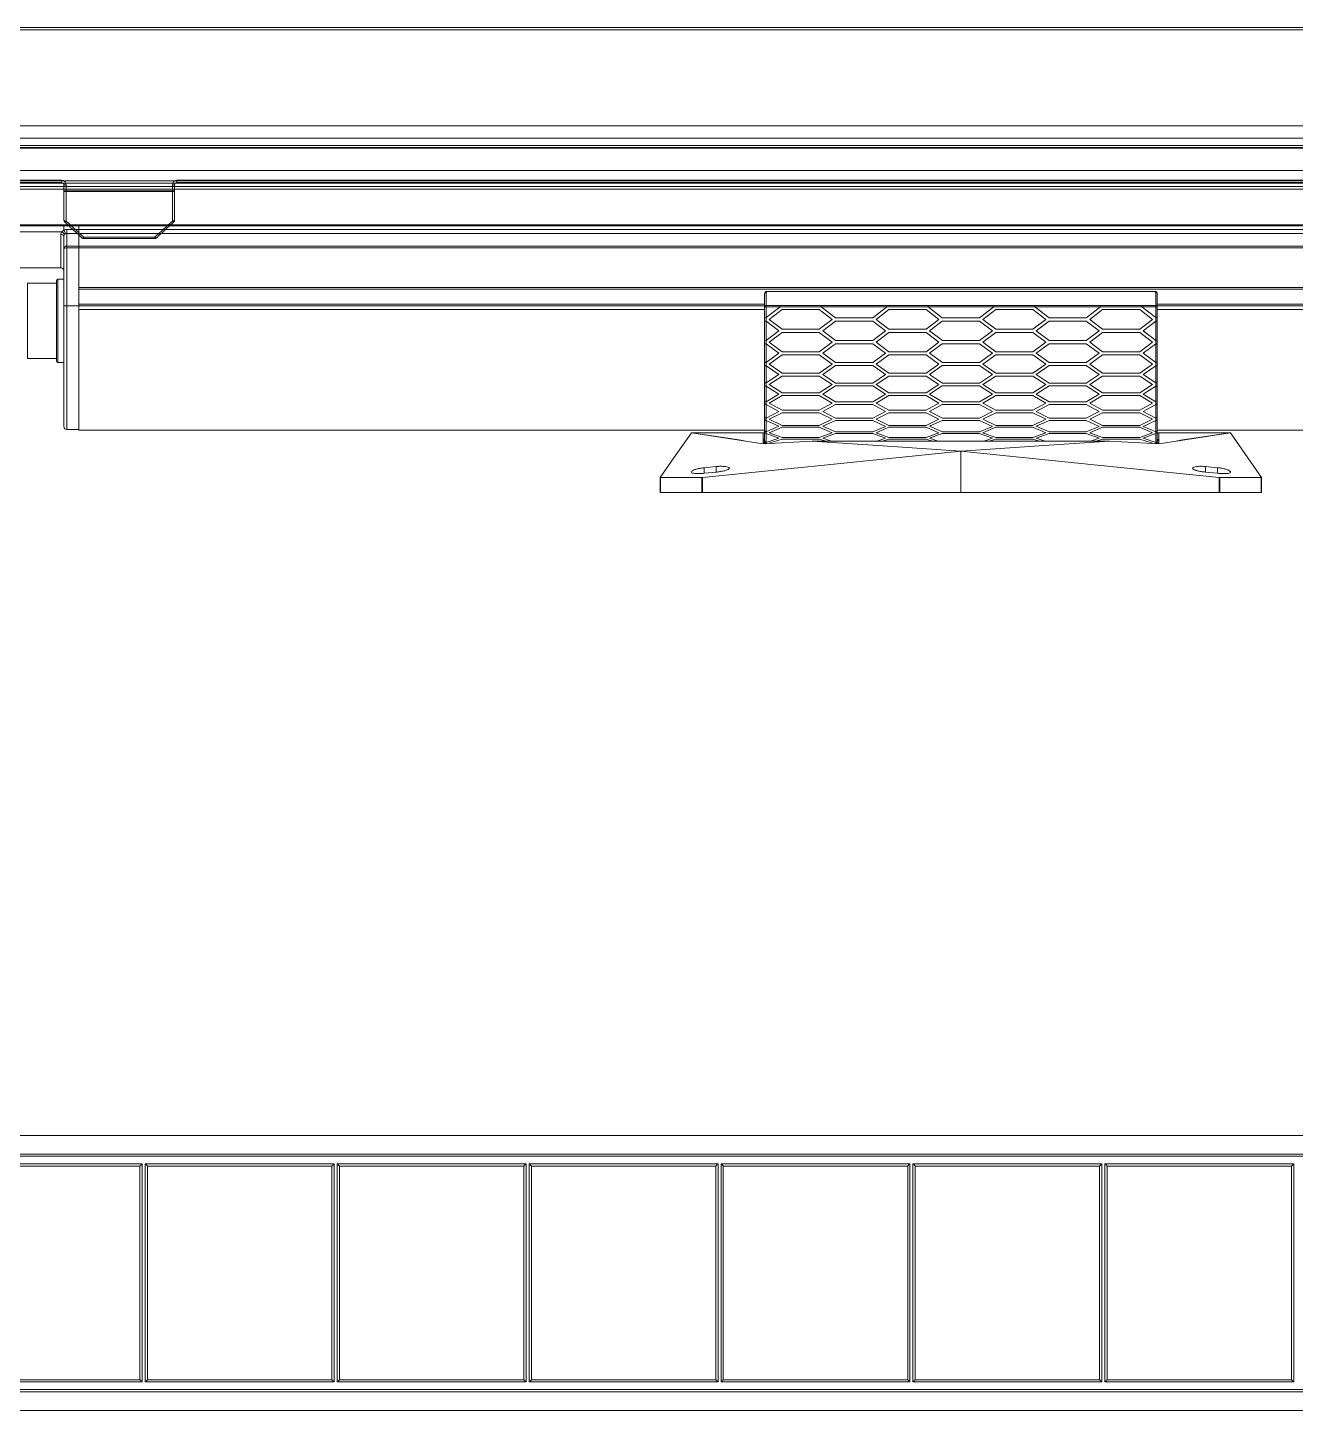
# Model space of a CAD drawing. Header units: inches. Extents: x -1.1 to 19.9, y -1 to 14.3.
# Drawn here: x 6.27 to 12.88, y 7.13 to 14.34 of the extents above; entities that cross this region are included whole.
import ezdxf

# ---------------------------------------------------------------- set-up
doc = ezdxf.new("R2010")
doc.units = ezdxf.units.IN
doc.header["$MEASUREMENT"] = 0
doc.layers.add('Graze 2.0 Int', color=7, linetype='Continuous')
doc.layers.add('Symmetric', color=7, linetype='Continuous')

msp = doc.modelspace()

# ---------------------------------------------------------------- linework, layer by layer
at = {"layer": 'Graze 2.0 Int', "color": 253, "linetype": 'Continuous', "lineweight": 15}
for p, q in [((17.05227, 13.826895), (5.22156, 13.826895)), ((17.056207, 13.715125), (5.217623, 13.715125)), ((17.056207, 13.712092), (5.217623, 13.712092)), ((5.22156, 13.725071), (17.05227, 13.725071)), ((5.217623, 13.541738), (17.056207, 13.541738)), ((17.056207, 13.529281), (5.217623, 13.529281)), ((5.217623, 13.511983), (17.056207, 13.511983)), ((17.056207, 13.49672), (5.217623, 13.49672)), ((6.459749, 13.3056), (5.215655, 13.3056)), ((6.449413, 13.275424), (5.215655, 13.275424)), ((17.056207, 13.311028), (5.217623, 13.311028)), ((6.449495, 13.275405), (6.449511, 13.275424)), ((6.459749, 13.3056), (6.538489, 13.3056)), ((6.475497, 13.28715), (6.538489, 13.28715)), ((6.475497, 13.267238), (6.475497, 13.28715)), ((6.475497, 13.267238), (6.475497, 13.200518)), ((6.538489, 13.267238), (6.475497, 13.267238)), ((6.538489, 13.3056), (6.538489, 13.311028)), ((6.538489, 13.3056), (15.73534, 13.3056)), ((6.538489, 13.3056), (6.538489, 13.28715)), ((6.538489, 13.28715), (6.538489, 13.267238)), ((6.538489, 13.28715), (15.73534, 13.28715)), ((6.538489, 13.267238), (6.538489, 13.200518)), ((15.73534, 13.267238), (6.538489, 13.267238)), ((6.538489, 13.200518), (6.538489, 13.267238)), ((6.459749, 13.189122), (6.459749, 13.252401)), ((6.475497, 13.191085), (6.475497, 13.200518)), ((6.475497, 13.200518), (6.538489, 13.200518)), ((6.538489, 13.200518), (6.538489, 13.191085)), ((6.538489, 13.200518), (15.73534, 13.200518)), ((6.459749, 12.889887), (6.459749, 13.189122)), ((6.475497, 13.191085), (6.475497, 12.889887)), ((6.538489, 13.191085), (6.475497, 13.191085)), ((6.538489, 13.191085), (6.538489, 12.889887)), ((15.73534, 13.191085), (6.538489, 13.191085)), ((6.538489, 12.984376), (6.538489, 13.191085)), ((6.444001, 13.086738), (5.152663, 13.086738)), ((6.420379, 13.007998), (6.270773, 13.007998)), ((6.270773, 13.007998), (6.270773, 12.614323)), ((6.459749, 13.027683), (6.428253, 13.027683)), ((6.428253, 13.027634), (6.428253, 13.027683)), ((6.428253, 12.594612), (6.428253, 13.027634)), ((15.73534, 12.984376), (6.538489, 12.984376)), ((15.73534, 12.976502), (6.538489, 12.976502)), ((10.113293, 12.884702), (10.113293, 12.952879)), ((10.125104, 12.96342), (10.121167, 12.959483)), ((10.121167, 12.959483), (10.121167, 12.891306)), ((10.125104, 12.964691), (10.125104, 12.96342)), ((10.125104, 12.964691), (12.148726, 12.964691)), ((12.148726, 12.96342), (10.125104, 12.96342)), ((12.148726, 12.964691), (12.148726, 12.96342)), ((12.152663, 12.959483), (12.148726, 12.96342)), ((12.152663, 12.891306), (12.152663, 12.959483)), ((12.160537, 12.952879), (12.160537, 12.884702)), ((6.459749, 12.889887), (6.475497, 12.889887)), ((6.459749, 12.259966), (6.459749, 12.889887)), ((6.475497, 12.889887), (6.538489, 12.889887)), ((6.475497, 12.889887), (6.475497, 12.244218)), ((10.113293, 12.897761), (6.538489, 12.897761)), ((6.538489, 12.878055), (6.538489, 12.889887)), ((6.538489, 12.889887), (10.113293, 12.889887)), ((6.538489, 12.869587), (6.538489, 12.875082)), ((6.538489, 12.869587), (6.538489, 12.240281)), ((10.113293, 12.869587), (6.538489, 12.869587)), ((10.113293, 12.828887), (10.113293, 12.884702)), ((10.121167, 12.88455), (10.121167, 12.891306)), ((10.121167, 12.891306), (10.194277, 12.891306)), ((10.194277, 12.88455), (10.121167, 12.88455)), ((10.121167, 12.88455), (10.121167, 12.828168)), ((10.121167, 12.828168), (10.194277, 12.88455)), ((10.137837, 12.818752), (10.204503, 12.870117)), ((10.194277, 12.88455), (10.194277, 12.891306)), ((10.194277, 12.891306), (10.408781, 12.891306)), ((10.408781, 12.88455), (10.194277, 12.88455)), ((10.204503, 12.870117), (10.398553, 12.870117)), ((10.398553, 12.870117), (10.465423, 12.818598)), ((10.408781, 12.88455), (10.408781, 12.891306)), ((10.408781, 12.891306), (10.7512, 12.891306)), ((10.7512, 12.88455), (10.408781, 12.88455)), ((10.408781, 12.88455), (10.4829, 12.827392)), ((10.677082, 12.827392), (10.7512, 12.88455)), ((10.694761, 12.818752), (10.761427, 12.870117)), ((10.7512, 12.891306), (10.965705, 12.891306)), ((10.7512, 12.891306), (10.7512, 12.88455)), ((10.965705, 12.88455), (10.7512, 12.88455)), ((10.761427, 12.870117), (10.955478, 12.870117)), ((10.955478, 12.870117), (11.022347, 12.818598)), ((10.965705, 12.891306), (11.308118, 12.891306)), ((10.965705, 12.891306), (10.965705, 12.88455)), ((11.308118, 12.88455), (10.965705, 12.88455)), ((10.965705, 12.88455), (11.039824, 12.827392)), ((11.234006, 12.827392), (11.308118, 12.88455)), ((11.251685, 12.818752), (11.318345, 12.870117)), ((11.308118, 12.891306), (11.308118, 12.88455)), ((11.308118, 12.891306), (11.522629, 12.891306)), ((11.522629, 12.88455), (11.308118, 12.88455)), ((11.318345, 12.870117), (11.512402, 12.870117)), ((11.512402, 12.870117), (11.579265, 12.818598)), ((11.522629, 12.891306), (11.522629, 12.88455)), ((11.522629, 12.891306), (11.865043, 12.891306)), ((11.865043, 12.88455), (11.522629, 12.88455)), ((11.522629, 12.88455), (11.596742, 12.827392)), ((11.790923, 12.827392), (11.865043, 12.88455)), ((11.808603, 12.818752), (11.875269, 12.870117)), ((11.865043, 12.891306), (11.865043, 12.88455)), ((11.865043, 12.891306), (12.079553, 12.891306)), ((12.079553, 12.88455), (11.865043, 12.88455)), ((11.875269, 12.870117), (12.069326, 12.870117)), ((12.069326, 12.870117), (12.136189, 12.818598)), ((12.079553, 12.891306), (12.152663, 12.891306)), ((12.079553, 12.891306), (12.079553, 12.88455)), ((12.152663, 12.88455), (12.079553, 12.88455)), ((12.079553, 12.88455), (12.152663, 12.828164)), ((12.152663, 12.891306), (12.152663, 12.88455)), ((12.152663, 12.828164), (12.152663, 12.88455)), ((15.73534, 12.897761), (12.160537, 12.897761)), ((12.160537, 12.889887), (15.73534, 12.889887)), ((12.160537, 12.884702), (12.160537, 12.828884)), ((15.73534, 12.869587), (12.160537, 12.869587)), ((10.113293, 12.810256), (10.113293, 12.828887)), ((10.113293, 12.710936), (10.113293, 12.810256)), ((10.121167, 12.828168), (10.121167, 12.809348)), ((10.187224, 12.758881), (10.121167, 12.809348)), ((10.121167, 12.809348), (10.121167, 12.709019)), ((10.204902, 12.76743), (10.137837, 12.818752)), ((10.398553, 12.76743), (10.204902, 12.76743)), ((10.465423, 12.818598), (10.398553, 12.76743)), ((10.416397, 12.758882), (10.483063, 12.809813)), ((10.4829, 12.827392), (10.677082, 12.827392)), ((10.483063, 12.809813), (10.677115, 12.809813)), ((10.677115, 12.809813), (10.743965, 12.758742)), ((10.761826, 12.76743), (10.694761, 12.818752)), ((10.955478, 12.76743), (10.761826, 12.76743)), ((11.022347, 12.818598), (10.955478, 12.76743)), ((10.973322, 12.758882), (11.039987, 12.809813)), ((11.039824, 12.827392), (11.234006, 12.827392)), ((11.039987, 12.809813), (11.234039, 12.809813)), ((11.234039, 12.809813), (11.300888, 12.758745)), ((11.31875, 12.76743), (11.251685, 12.818752)), ((11.512402, 12.76743), (11.31875, 12.76743)), ((11.579265, 12.818598), (11.512402, 12.76743)), ((11.530246, 12.758882), (11.596911, 12.809813)), ((11.596742, 12.827392), (11.790923, 12.827392)), ((11.596911, 12.809813), (11.790962, 12.809813)), ((11.790962, 12.809813), (11.85781, 12.758745)), ((11.875675, 12.76743), (11.808603, 12.818752)), ((12.069326, 12.76743), (11.875675, 12.76743)), ((12.136189, 12.818598), (12.069326, 12.76743)), ((12.152663, 12.809043), (12.086804, 12.758729)), ((12.152663, 12.809043), (12.152663, 12.828164)), ((12.152663, 12.709016), (12.152663, 12.809043)), ((12.160537, 12.828884), (12.160537, 12.809954)), ((12.160537, 12.809954), (12.160537, 12.710932)), ((10.113293, 12.692825), (10.113293, 12.710936)), ((10.113293, 12.597472), (10.113293, 12.692825)), ((10.121167, 12.709019), (10.187224, 12.758881)), ((10.121167, 12.709019), (10.121167, 12.690724)), ((10.187225, 12.642016), (10.121167, 12.690724)), ((10.121167, 12.690724), (10.121167, 12.594404)), ((10.137837, 12.699857), (10.204503, 12.750045)), ((10.204902, 12.650231), (10.137837, 12.699857)), ((10.204503, 12.750045), (10.398553, 12.750045)), ((10.398553, 12.750045), (10.465423, 12.699707)), ((10.465423, 12.699707), (10.398553, 12.650231)), ((10.483462, 12.708264), (10.416397, 12.758882)), ((10.416397, 12.642018), (10.483063, 12.691175)), ((10.483063, 12.691175), (10.677115, 12.691175)), ((10.677082, 12.708264), (10.483462, 12.708264)), ((10.743965, 12.758742), (10.677082, 12.708264)), ((10.677115, 12.691175), (10.743966, 12.641883)), ((10.694778, 12.699844), (10.76146, 12.750045)), ((10.761826, 12.650231), (10.694778, 12.699844)), ((10.76146, 12.750045), (10.955479, 12.750045)), ((11.022347, 12.699707), (10.955478, 12.650231)), ((10.955479, 12.750045), (11.022347, 12.699707)), ((11.040387, 12.708264), (10.973322, 12.758882)), ((10.973322, 12.642018), (11.039987, 12.691175)), ((11.039987, 12.691175), (11.234039, 12.691175)), ((11.234006, 12.708264), (11.040387, 12.708264)), ((11.300888, 12.758745), (11.234006, 12.708264)), ((11.234039, 12.691175), (11.300888, 12.641886)), ((11.251702, 12.699844), (11.318384, 12.750045)), ((11.31875, 12.650231), (11.251702, 12.699844)), ((11.318384, 12.750045), (11.512403, 12.750045)), ((11.579265, 12.699707), (11.512402, 12.650231)), ((11.512403, 12.750045), (11.579265, 12.699707)), ((11.597311, 12.708264), (11.530246, 12.758882)), ((11.530246, 12.642018), (11.596911, 12.691175)), ((11.596911, 12.691175), (11.790963, 12.691175)), ((11.790924, 12.708264), (11.597311, 12.708264)), ((11.85781, 12.758745), (11.790924, 12.708264)), ((11.790963, 12.691175), (11.857812, 12.641886)), ((11.808623, 12.699842), (11.875309, 12.750045)), ((11.875675, 12.650231), (11.808623, 12.699842)), ((11.875309, 12.750045), (12.069327, 12.750045)), ((12.136189, 12.699707), (12.069326, 12.650231)), ((12.069327, 12.750045), (12.136189, 12.699707)), ((12.086804, 12.758729), (12.152663, 12.709016)), ((12.152663, 12.690428), (12.086804, 12.641871)), ((12.152663, 12.690428), (12.152663, 12.709016)), ((12.152663, 12.5944), (12.152663, 12.690428)), ((12.160537, 12.710932), (12.160537, 12.692532)), ((12.160537, 12.692532), (12.160537, 12.597469)), ((10.121167, 12.594404), (10.187225, 12.642016)), ((10.137837, 12.585713), (10.204503, 12.633542)), ((10.204503, 12.633542), (10.398553, 12.633542)), ((10.398553, 12.650231), (10.204902, 12.650231)), ((10.398553, 12.633542), (10.465423, 12.585571)), ((10.483462, 12.593686), (10.416397, 12.642018)), ((10.743966, 12.641883), (10.677082, 12.593686)), ((10.694777, 12.585702), (10.76146, 12.633542)), ((10.76146, 12.633542), (10.955478, 12.633542)), ((10.955478, 12.650231), (10.761826, 12.650231)), ((10.955478, 12.633542), (11.022347, 12.585571)), ((11.040387, 12.593686), (10.973322, 12.642018)), ((11.300888, 12.641886), (11.234006, 12.593686)), ((11.251701, 12.585702), (11.318384, 12.633542)), ((11.318384, 12.633542), (11.512402, 12.633542)), ((11.512402, 12.650231), (11.31875, 12.650231)), ((11.512402, 12.633542), (11.579265, 12.585571)), ((11.597311, 12.593686), (11.530246, 12.642018)), ((11.857812, 12.641886), (11.790923, 12.593686)), ((11.808622, 12.585699), (11.875309, 12.633542)), ((11.875309, 12.633542), (12.069326, 12.633542)), ((12.069326, 12.650231), (11.875675, 12.650231)), ((12.069326, 12.633542), (12.136189, 12.585571)), ((12.086804, 12.641871), (12.152663, 12.5944)), ((6.270773, 12.614297), (6.420379, 12.614297)), ((6.428253, 12.594612), (6.459749, 12.594612)), ((10.113293, 12.580311), (10.113293, 12.597472)), ((10.113293, 12.491202), (10.113293, 12.580311)), ((10.121167, 12.594404), (10.121167, 12.577068)), ((10.187225, 12.531279), (10.121167, 12.577068)), ((10.121167, 12.577068), (10.121167, 12.487054)), ((10.204902, 12.538964), (10.137837, 12.585713)), ((10.465423, 12.585571), (10.398553, 12.538964)), ((10.416397, 12.53128), (10.483063, 12.577495)), ((10.483063, 12.577495), (10.677115, 12.577495)), ((10.677082, 12.593686), (10.483462, 12.593686)), ((10.677115, 12.577495), (10.743966, 12.531155)), ((10.761826, 12.538964), (10.694777, 12.585702)), ((11.022347, 12.585571), (10.955478, 12.538964)), ((10.973322, 12.53128), (11.039987, 12.577495)), ((11.039987, 12.577495), (11.234039, 12.577495)), ((11.234006, 12.593686), (11.040387, 12.593686)), ((11.234039, 12.577495), (11.300888, 12.531156)), ((11.31875, 12.538964), (11.251701, 12.585702)), ((11.579265, 12.585571), (11.512402, 12.538964)), ((11.530246, 12.53128), (11.596911, 12.577495)), ((11.596911, 12.577495), (11.790963, 12.577495)), ((11.790923, 12.593686), (11.597311, 12.593686)), ((11.790963, 12.577495), (11.857812, 12.531157)), ((11.875675, 12.538964), (11.808622, 12.585699)), ((12.136189, 12.585571), (12.069326, 12.538964)), ((12.152663, 12.576788), (12.086804, 12.531143)), ((12.152663, 12.576788), (12.152663, 12.5944)), ((12.152663, 12.487051), (12.152663, 12.576788)), ((12.160537, 12.597469), (12.160537, 12.580034)), ((12.160537, 12.580034), (12.160537, 12.491199)), ((10.113293, 12.475401), (10.113293, 12.491202)), ((10.113293, 12.39466), (10.113293, 12.475401)), ((10.121167, 12.487054), (10.187225, 12.531279)), ((10.121167, 12.487054), (10.121167, 12.471093)), ((10.187224, 12.429317), (10.121167, 12.471093)), ((10.121167, 12.471093), (10.121167, 12.389533)), ((10.137837, 12.479043), (10.204503, 12.523368)), ((10.204902, 12.436289), (10.137837, 12.479043)), ((10.204503, 12.523368), (10.398553, 12.523368)), ((10.398553, 12.538964), (10.204902, 12.538964)), ((10.398553, 12.523368), (10.465423, 12.478912)), ((10.465423, 12.478912), (10.398553, 12.436289)), ((10.483462, 12.486392), (10.416397, 12.53128)), ((10.416397, 12.429317), (10.483063, 12.471484)), ((10.483063, 12.471484), (10.677115, 12.471484)), ((10.677082, 12.486392), (10.483462, 12.486392)), ((10.743966, 12.531155), (10.677082, 12.486392)), ((10.677115, 12.471484), (10.743966, 12.429204)), ((10.694777, 12.479032), (10.76146, 12.523368)), ((10.761826, 12.436289), (10.694777, 12.479032)), ((10.76146, 12.523368), (10.955478, 12.523368)), ((10.955478, 12.538964), (10.761826, 12.538964)), ((10.955478, 12.523368), (11.022347, 12.478912)), ((11.022347, 12.478912), (10.955479, 12.436289)), ((11.040387, 12.486392), (10.973322, 12.53128)), ((10.973322, 12.429317), (11.039987, 12.471484)), ((11.039987, 12.471484), (11.234038, 12.471484)), ((11.234006, 12.486392), (11.040387, 12.486392)), ((11.300888, 12.531156), (11.234006, 12.486392)), ((11.234038, 12.471484), (11.300888, 12.429206)), ((11.251701, 12.479032), (11.318384, 12.523368)), ((11.31875, 12.436289), (11.251701, 12.479032)), ((11.318384, 12.523368), (11.512402, 12.523368)), ((11.512402, 12.538964), (11.31875, 12.538964)), ((11.512402, 12.523368), (11.579265, 12.478912)), ((11.579265, 12.478912), (11.512403, 12.436289)), ((11.597311, 12.486392), (11.530246, 12.53128)), ((11.530246, 12.429317), (11.596911, 12.471484)), ((11.596911, 12.471484), (11.790963, 12.471484)), ((11.790923, 12.486392), (11.597311, 12.486392)), ((11.857812, 12.531157), (11.790923, 12.486392)), ((11.790963, 12.471484), (11.857811, 12.429206)), ((11.808622, 12.47903), (11.875309, 12.523368)), ((11.875675, 12.436289), (11.808622, 12.47903)), ((11.875309, 12.523368), (12.069326, 12.523368)), ((12.069326, 12.538964), (11.875675, 12.538964)), ((12.069326, 12.523368), (12.136189, 12.478912)), ((12.136189, 12.478912), (12.069327, 12.436289)), ((12.086804, 12.531143), (12.152663, 12.487051)), ((12.152663, 12.470836), (12.152663, 12.487051)), ((12.160537, 12.491199), (12.160537, 12.475146)), ((12.160537, 12.475146), (12.160537, 12.394658)), ((10.121167, 12.389533), (10.187224, 12.429317)), ((10.137837, 12.382391), (10.204503, 12.422158)), ((10.204503, 12.422158), (10.398553, 12.422158)), ((10.398553, 12.436289), (10.204902, 12.436289)), ((10.398553, 12.422158), (10.465423, 12.382274)), ((10.483462, 12.388942), (10.416397, 12.429317)), ((10.743966, 12.429204), (10.677082, 12.388942)), ((10.694777, 12.382381), (10.76146, 12.422158)), ((10.76146, 12.422158), (10.955478, 12.422158)), ((10.955479, 12.436289), (10.761826, 12.436289)), ((10.955478, 12.422158), (11.022347, 12.382274)), ((11.040387, 12.388942), (10.973322, 12.429317)), ((11.300888, 12.429206), (11.234006, 12.388942)), ((11.251701, 12.382381), (11.318384, 12.422158)), ((11.318384, 12.422158), (11.512402, 12.422158)), ((11.512403, 12.436289), (11.31875, 12.436289)), ((11.512402, 12.422158), (11.579265, 12.382274)), ((11.597311, 12.388942), (11.530246, 12.429317)), ((11.857811, 12.429206), (11.790923, 12.388942)), ((11.808622, 12.382379), (11.875309, 12.422158)), ((11.875309, 12.422158), (12.069326, 12.422158)), ((12.069327, 12.436289), (11.875675, 12.436289)), ((12.069326, 12.422158), (12.136189, 12.382274)), ((12.152663, 12.470836), (12.086804, 12.429194)), ((12.086804, 12.429194), (12.152663, 12.389531)), ((12.152663, 12.389531), (12.152663, 12.470836)), ((10.113293, 12.380594), (10.113293, 12.39466)), ((10.113293, 12.310135), (10.113293, 12.380594)), ((10.121167, 12.389533), (10.121167, 12.375324)), ((10.187225, 12.338545), (10.121167, 12.375324)), ((10.121167, 12.375324), (10.121167, 12.30415)), ((10.121167, 12.30415), (10.187225, 12.338545)), ((10.204902, 12.344639), (10.137837, 12.382391)), ((10.137837, 12.298046), (10.204503, 12.332308)), ((10.204503, 12.332308), (10.398553, 12.332308)), ((10.398553, 12.344639), (10.204902, 12.344639)), ((10.465423, 12.382274), (10.398553, 12.344639)), ((10.398553, 12.332308), (10.465423, 12.297947)), ((10.416397, 12.338546), (10.483063, 12.375671)), ((10.483462, 12.303643), (10.416397, 12.338546)), ((10.483063, 12.375671), (10.677115, 12.375671)), ((10.677082, 12.388942), (10.483462, 12.388942)), ((10.743966, 12.338447), (10.677082, 12.303643)), ((10.677115, 12.375671), (10.743966, 12.338447)), ((10.761826, 12.344639), (10.694777, 12.382381)), ((10.694777, 12.298038), (10.76146, 12.332308)), ((10.76146, 12.332308), (10.955478, 12.332308)), ((10.955478, 12.344639), (10.761826, 12.344639)), ((11.022347, 12.382274), (10.955478, 12.344639)), ((10.955478, 12.332308), (11.022347, 12.297947)), ((10.973322, 12.338546), (11.039987, 12.375671)), ((11.040387, 12.303643), (10.973322, 12.338546)), ((11.039987, 12.375671), (11.234039, 12.375671)), ((11.234006, 12.388942), (11.040387, 12.388942)), ((11.300888, 12.338449), (11.234006, 12.303643)), ((11.234039, 12.375671), (11.300888, 12.338449)), ((11.31875, 12.344639), (11.251701, 12.382381)), ((11.251701, 12.298038), (11.318384, 12.332308)), ((11.318384, 12.332308), (11.512402, 12.332308)), ((11.512402, 12.344639), (11.31875, 12.344639)), ((11.579265, 12.382274), (11.512402, 12.344639)), ((11.512402, 12.332308), (11.579265, 12.297947)), ((11.530246, 12.338546), (11.596911, 12.375671)), ((11.597311, 12.303643), (11.530246, 12.338546)), ((11.596911, 12.375671), (11.790963, 12.375671)), ((11.790923, 12.388942), (11.597311, 12.388942)), ((11.857812, 12.338449), (11.790923, 12.303643)), ((11.790963, 12.375671), (11.857812, 12.338449)), ((11.875675, 12.344639), (11.808622, 12.382379)), ((11.808622, 12.298037), (11.875309, 12.332308)), ((11.875309, 12.332308), (12.069326, 12.332308)), ((12.069326, 12.344639), (11.875675, 12.344639)), ((12.136189, 12.382274), (12.069326, 12.344639)), ((12.069326, 12.332308), (12.136189, 12.297947)), ((12.152663, 12.375095), (12.086804, 12.338438)), ((12.086804, 12.338438), (12.152663, 12.304147)), ((12.152663, 12.375095), (12.152663, 12.389531)), ((12.152663, 12.304147), (12.152663, 12.375095)), ((12.160537, 12.394658), (12.160537, 12.380368)), ((12.160537, 12.380368), (12.160537, 12.310132)), ((10.113293, 12.298138), (10.113293, 12.310135)), ((10.113293, 12.239646), (10.113293, 12.298138)), ((10.121167, 12.30415), (10.121167, 12.292031)), ((10.187224, 12.261131), (10.121167, 12.292031)), ((10.121167, 12.292031), (10.121167, 12.232945)), ((10.121167, 12.232945), (10.187224, 12.261131)), ((10.204902, 12.2662), (10.137837, 12.298046)), ((10.137837, 12.228026), (10.204503, 12.255964)), ((10.204503, 12.255964), (10.398553, 12.255964)), ((10.398553, 12.2662), (10.204902, 12.2662)), ((10.465423, 12.297947), (10.398553, 12.2662)), ((10.398553, 12.255964), (10.465423, 12.227946)), ((10.416397, 12.261132), (10.483063, 12.292326)), ((10.483462, 12.232536), (10.416397, 12.261132)), ((10.483063, 12.292326), (10.677115, 12.292326)), ((10.677082, 12.303643), (10.483462, 12.303643)), ((10.743965, 12.261049), (10.677082, 12.232536)), ((10.677115, 12.292326), (10.743965, 12.261049)), ((10.761826, 12.2662), (10.694777, 12.298038)), ((10.694778, 12.228019), (10.76146, 12.255964)), ((10.76146, 12.255964), (10.955479, 12.255964)), ((10.955478, 12.2662), (10.761826, 12.2662)), ((11.022347, 12.297947), (10.955478, 12.2662)), ((10.955479, 12.255964), (11.022347, 12.227946)), ((10.973322, 12.261132), (11.039987, 12.292326)), ((11.040387, 12.232536), (10.973322, 12.261132)), ((11.039987, 12.292326), (11.234039, 12.292326)), ((11.234006, 12.303643), (11.040387, 12.303643)), ((11.300888, 12.261051), (11.234006, 12.232536)), ((11.234039, 12.292326), (11.300888, 12.261051)), ((11.31875, 12.2662), (11.251701, 12.298038)), ((11.251702, 12.228019), (11.318384, 12.255964)), ((11.318384, 12.255964), (11.512403, 12.255964)), ((11.512402, 12.2662), (11.31875, 12.2662)), ((11.579265, 12.297947), (11.512402, 12.2662)), ((11.512403, 12.255964), (11.579265, 12.227946)), ((11.530246, 12.261132), (11.596911, 12.292326)), ((11.597311, 12.232536), (11.530246, 12.261132)), ((11.596911, 12.292326), (11.790962, 12.292326)), ((11.790923, 12.303643), (11.597311, 12.303643)), ((11.85781, 12.261051), (11.790924, 12.232536)), ((11.790962, 12.292326), (11.85781, 12.261051)), ((11.875675, 12.2662), (11.808622, 12.298037)), ((11.808623, 12.228018), (11.875309, 12.255964)), ((11.875309, 12.255964), (12.069327, 12.255964)), ((12.069326, 12.2662), (11.875675, 12.2662)), ((12.136189, 12.297947), (12.069326, 12.2662)), ((12.069327, 12.255964), (12.136189, 12.227946)), ((12.152663, 12.291837), (12.086804, 12.261042)), ((12.086804, 12.261042), (12.152663, 12.232942)), ((12.152663, 12.291837), (12.152663, 12.304147)), ((12.152663, 12.232942), (12.152663, 12.291837)), ((12.160537, 12.310132), (12.160537, 12.297946)), ((12.160537, 12.297946), (12.160537, 12.239644)), ((6.475497, 12.244218), (6.538489, 12.244218)), ((6.538489, 12.240281), (10.113293, 12.240281)), ((9.731448, 12.226895), (10.109356, 12.226895)), ((9.731449, 12.226895), (10.105419, 12.226509)), ((9.731508, 12.226886), (9.73146, 12.226895)), ((10.105419, 12.169503), (9.731508, 12.226886)), ((10.105419, 12.226509), (10.105419, 12.169503)), ((10.105419, 12.226509), (10.113293, 12.226509)), ((10.113293, 12.19178), (10.105419, 12.19178)), ((10.105419, 12.189678), (10.113293, 12.189678)), ((10.113293, 12.184724), (10.105419, 12.184724)), ((10.362202, 12.184314), (10.105419, 12.169503)), ((10.109356, 12.226895), (10.109356, 12.226509)), ((10.113293, 12.230005), (10.113293, 12.239646)), ((10.113293, 12.184864), (10.113293, 12.230005)), ((10.113293, 12.177807), (10.113293, 12.184864)), ((10.121167, 12.232945), (10.121167, 12.223205)), ((10.187225, 12.198919), (10.121167, 12.223205)), ((10.121167, 12.223205), (10.121167, 12.177606)), ((10.121167, 12.177606), (10.187225, 12.198919)), ((10.204902, 12.202844), (10.137837, 12.228026)), ((10.137837, 12.173989), (10.204503, 12.194945)), ((10.204503, 12.194945), (10.398553, 12.194945)), ((10.398553, 12.202844), (10.204902, 12.202844)), ((11.911628, 12.184314), (10.362202, 12.184314)), ((10.465423, 12.227946), (10.398553, 12.202844)), ((10.398553, 12.194945), (10.432384, 12.184314)), ((10.416397, 12.19892), (10.483063, 12.223441)), ((10.461714, 12.184314), (10.416397, 12.19892)), ((10.483063, 12.223441), (10.677115, 12.223441)), ((10.677082, 12.232536), (10.483462, 12.232536)), ((10.677115, 12.223441), (10.743966, 12.198856)), ((10.761826, 12.202844), (10.694778, 12.228019)), ((10.743966, 12.198856), (10.698835, 12.184314)), ((10.727637, 12.184314), (10.76146, 12.194945)), ((10.76146, 12.194945), (10.955478, 12.194945)), ((10.955478, 12.202844), (10.761826, 12.202844)), ((11.022347, 12.227946), (10.955478, 12.202844)), ((10.955478, 12.194945), (10.989308, 12.184314)), ((10.973322, 12.19892), (11.039987, 12.223441)), ((11.018638, 12.184314), (10.973322, 12.19892)), ((11.039987, 12.223441), (11.234039, 12.223441)), ((11.234006, 12.232536), (11.040387, 12.232536)), ((11.234039, 12.223441), (11.300888, 12.198857)), ((11.31875, 12.202844), (11.251702, 12.228019)), ((11.300888, 12.198857), (11.255757, 12.184314)), ((11.284562, 12.184314), (11.318384, 12.194945)), ((11.318384, 12.194945), (11.512402, 12.194945)), ((11.512402, 12.202844), (11.31875, 12.202844)), ((11.579265, 12.227946), (11.512402, 12.202844)), ((11.512402, 12.194945), (11.546229, 12.184314)), ((11.530246, 12.19892), (11.596911, 12.223441)), ((11.575563, 12.184314), (11.530246, 12.19892)), ((11.596911, 12.223441), (11.790963, 12.223441)), ((11.790924, 12.232536), (11.597311, 12.232536)), ((11.790963, 12.223441), (11.857812, 12.198857)), ((11.875675, 12.202844), (11.808623, 12.228018)), ((11.857812, 12.198857), (11.812677, 12.184314)), ((11.841486, 12.184314), (11.875309, 12.194945)), ((11.875309, 12.194945), (12.069326, 12.194945)), ((12.069326, 12.202844), (11.875675, 12.202844)), ((12.168411, 12.169503), (11.911628, 12.184314)), ((12.136189, 12.227946), (12.069326, 12.202844)), ((12.069326, 12.194945), (12.136189, 12.173931)), ((12.152663, 12.22305), (12.086804, 12.19885)), ((12.086804, 12.19885), (12.152663, 12.177605)), ((12.152663, 12.22305), (12.152663, 12.232942)), ((12.152663, 12.177605), (12.152663, 12.22305)), ((12.160537, 12.240281), (15.73534, 12.240281)), ((12.160537, 12.239644), (12.160537, 12.229851)), ((12.160537, 12.229851), (12.160537, 12.184862)), ((12.168411, 12.226509), (12.160537, 12.226509)), ((12.160537, 12.19178), (12.168411, 12.19178)), ((12.160537, 12.189678), (12.168411, 12.189678)), ((12.160537, 12.184862), (12.160537, 12.177696)), ((12.168411, 12.184724), (12.160537, 12.184724)), ((12.164474, 12.226895), (12.542381, 12.226895)), ((12.164474, 12.226509), (12.164474, 12.226895)), ((12.54238, 12.226895), (12.168411, 12.226509)), ((12.168411, 12.169503), (12.542322, 12.226886)), ((12.168411, 12.226509), (12.168411, 12.169503)), ((12.54237, 12.226895), (12.542322, 12.226886)), ((10.105419, 12.17574), (10.113293, 12.17574)), ((10.113293, 12.170182), (10.113293, 12.177807)), ((10.121167, 12.177606), (10.121167, 12.170478)), ((10.145889, 12.171838), (10.137837, 12.173989)), ((11.136915, 11.915478), (11.136915, 12.132013)), ((12.136189, 12.173931), (12.12828, 12.171818)), ((12.152663, 12.170366), (12.152663, 12.177605)), ((12.160537, 12.177696), (12.160537, 12.170182)), ((12.160537, 12.17574), (12.168411, 12.17574)), ((9.798374, 12.045327), (9.861366, 12.05156)), ((9.798374, 12.045327), (9.798374, 12.016144)), ((9.861366, 12.05156), (9.861366, 12.022401)), ((12.412464, 12.05156), (12.475456, 12.045327)), ((12.412464, 12.05156), (12.412464, 12.022401)), ((12.475456, 12.045327), (12.475456, 12.016144)), ((9.5695, 11.994691), (9.5695, 11.915478)), ((9.570944, 11.994218), (9.786951, 11.994218)), ((9.570944, 11.994218), (9.570944, 11.915478)), ((9.786951, 11.915478), (9.786951, 11.994218)), ((9.790045, 11.994395), (9.790045, 11.915478)), ((9.861366, 12.022401), (9.798374, 12.016144)), ((12.475456, 12.016144), (12.412464, 12.022401)), ((12.483785, 11.915478), (12.483785, 11.994395)), ((12.486879, 11.994218), (12.486879, 11.915478)), ((12.702886, 11.994218), (12.486879, 11.994218)), ((12.702886, 11.915478), (12.702886, 11.994218)), ((12.70433, 11.99469), (12.70433, 11.994691)), ((12.70433, 11.915478), (12.70433, 11.99469)), ((9.570944, 11.915478), (9.5695, 11.915478)), ((9.570944, 11.915478), (9.786951, 11.915478)), ((9.790045, 11.915478), (9.786951, 11.915478)), ((9.790045, 11.915478), (11.136915, 11.915478)), ((12.483785, 11.915478), (11.136915, 11.915478)), ((12.486879, 11.915478), (12.483785, 11.915478)), ((12.702886, 11.915478), (12.486879, 11.915478)), ((12.70433, 11.915478), (12.702886, 11.915478))]:
    msp.add_line(p, q, dxfattribs=at)
at = {"layer": 'Graze 2.0 Int', "color": 253, "linetype": 'Continuous', "lineweight": 15, "flags": 128}
for points in [[(6.459749, 13.252401), (6.459447, 13.254061), (6.458551, 13.255658), (6.457095, 13.25713), (6.455137, 13.25842), (6.45275, 13.259478), (6.450028, 13.260265), (6.447074, 13.260749), (6.444001, 13.260913)], [(10.121167, 12.594404), (10.119631, 12.594463), (10.118153, 12.594637), (10.116792, 12.594921), (10.115599, 12.595302), (10.11462, 12.595767), (10.113892, 12.596298), (10.113444, 12.596874), (10.113293, 12.597472)], [(10.121167, 12.577068), (10.119631, 12.577131), (10.118153, 12.577315), (10.116792, 12.577615), (10.115599, 12.578018), (10.11462, 12.57851), (10.113892, 12.57907), (10.113444, 12.579679), (10.113293, 12.580311)], [(12.160537, 12.597469), (12.160386, 12.59687), (12.159938, 12.596295), (12.15921, 12.595764), (12.158231, 12.595299), (12.157038, 12.594917), (12.155676, 12.594634), (12.154199, 12.594459), (12.152663, 12.5944)], [(12.160537, 12.580034), (12.160386, 12.579401), (12.159938, 12.578792), (12.15921, 12.578231), (12.158231, 12.577739), (12.157038, 12.577335), (12.155676, 12.577035), (12.154199, 12.576851), (12.152663, 12.576788)], [(10.121167, 12.487054), (10.119631, 12.487134), (10.118153, 12.48737), (10.116792, 12.487753), (10.115599, 12.488269), (10.11462, 12.488897), (10.113892, 12.489614), (10.113444, 12.490393), (10.113293, 12.491202)], [(10.121167, 12.471093), (10.119631, 12.471176), (10.118153, 12.471421), (10.116792, 12.471819), (10.115599, 12.472355), (10.11462, 12.473007), (10.113892, 12.473752), (10.113444, 12.47456), (10.113293, 12.475401)], [(12.160537, 12.491199), (12.160386, 12.490389), (12.159938, 12.489611), (12.15921, 12.488894), (12.158231, 12.488266), (12.157038, 12.48775), (12.155676, 12.487367), (12.154199, 12.487131), (12.152663, 12.487051)], [(12.160537, 12.475146), (12.160386, 12.474305), (12.159938, 12.473497), (12.15921, 12.472751), (12.158231, 12.472098), (12.157038, 12.471562), (12.155676, 12.471164), (12.154199, 12.470919), (12.152663, 12.470836)], [(10.121167, 12.389533), (10.119631, 12.389631), (10.118153, 12.389923), (10.116792, 12.390397), (10.115599, 12.391035), (10.11462, 12.391812), (10.113892, 12.392698), (10.113444, 12.39366), (10.113293, 12.39466)], [(12.160537, 12.394658), (12.160386, 12.393658), (12.159938, 12.392696), (12.15921, 12.391809), (12.158231, 12.391032), (12.157038, 12.390395), (12.155676, 12.389921), (12.154199, 12.389629), (12.152663, 12.389531)], [(9.731445, 12.226895), (9.640799, 12.096972), (9.569578, 11.99489)], [(11.136915, 12.132013), (10.703076, 12.161302), (10.362202, 12.184314)], [(11.136915, 12.132013), (11.570754, 12.161302), (11.911628, 12.184314)], [(12.542385, 12.226895), (12.63303, 12.096972), (12.704252, 11.99489)], [(9.790045, 11.994395), (10.544292, 12.071461), (11.136915, 12.132013)], [(12.483785, 11.994395), (11.729538, 12.071461), (11.136915, 12.132013)]]:
    msp.add_lwpolyline(points, dxfattribs=at)
at = {"layer": 'Graze 2.0 Int', "color": 253, "linetype": 'Continuous', "lineweight": 15}
for centre, radius, start, end in [((6.418408, 13.254913), 0.050269, 11.7532138, 34.674954), ((6.444001, 13.07099), 0.015748, 0, 90), ((6.428253, 13.019809), 0.007874, 90, 180), ((10.125104, 12.952879), 0.011811, 90, 180), ((10.120583, 12.952183), 0.007323, 85.4256792, 174.5444655), ((12.148726, 12.952879), 0.011811, 0, 90), ((12.153247, 12.952183), 0.007323, 5.4542784, 94.5755768), ((10.120583, 12.884006), 0.007323, 85.4258959, 174.5442488), ((10.119199, 12.986243), 0.101713, 266.671218, 271.1087523), ((12.153247, 12.884006), 0.007323, 5.4544951, 94.5753601), ((12.154631, 12.986239), 0.101708, 268.8911505, 273.3288792), ((10.119215, 12.850259), 0.022177, 254.5119951, 275.0501475), ((10.119225, 12.827093), 0.017851, 250.5921453, 276.2466388), ((12.154615, 12.850254), 0.022176, 264.9496787, 285.4884433), ((12.154605, 12.826732), 0.017796, 263.7342334, 289.4709509), ((10.119315, 12.718544), 0.009703, 231.6355481, 281.0031845), ((10.119338, 12.699679), 0.009139, 228.5855156, 281.5409769), ((12.154515, 12.71854), 0.009702, 258.9956493, 308.3661219), ((12.154491, 12.699374), 0.009131, 258.4500857, 311.4638926), ((6.428253, 12.602486), 0.007874, 180, 270), ((10.12008, 12.382217), 0.006979, 193.4508129, 278.9578221), ((12.153749, 12.381989), 0.006979, 261.0475027, 346.5667067), ((6.475497, 12.259966), 0.015748, 180, 270), ((10.120336, 12.311228), 0.007127, 188.8219135, 276.6954044), ((10.120383, 12.299149), 0.007162, 188.115296, 276.2872781), ((12.153494, 12.311225), 0.007127, 263.3033403, 351.1793418), ((12.153447, 12.298956), 0.007162, 263.7181412, 351.8969401), ((10.120624, 12.240284), 0.007359, 184.9709652, 274.2297397), ((10.120666, 12.230584), 0.007396, 184.496775, 273.8827272), ((10.120871, 12.185185), 0.007585, 182.4283279, 272.2386973), ((12.153206, 12.240281), 0.007359, 265.7689854, 355.0306192), ((12.153163, 12.23043), 0.007397, 266.1218435, 355.5117973), ((12.152959, 12.185184), 0.007584, 267.7598858, 357.573089), ((10.120904, 12.17809), 0.007616, 182.1262152, 271.9799006), ((12.152926, 12.177978), 0.007617, 268.0231103, 357.8796363)]:
    msp.add_arc(centre, radius, start, end, dxfattribs=at)
for ratio in [0.72362203, 0.1246454]:
    msp.add_ellipse((6.475497, 13.189122), major_axis=(0.015748, 0), ratio=ratio, start_param=1.57079633, end_param=3.14159265, dxfattribs=at)
for points, knots in [([(6.444001, 13.260913), (6.444318, 13.263832), (6.444876, 13.268984), (6.448041, 13.273477), (6.449413, 13.275424)], [0, 0, 0, 0, 0.56677342, 1, 1, 1, 1]), ([(6.449413, 13.275424), (6.449429, 13.275423), (6.449458, 13.275422), (6.449484, 13.27541), (6.449495, 13.275405)], [0, 0, 0, 0, 0.57052904, 1, 1, 1, 1]), ([(6.462479, 13.260522), (6.462443, 13.26077), (6.462381, 13.261191), (6.461981, 13.262666), (6.460759, 13.265193), (6.457796, 13.268918), (6.453896, 13.272559), (6.450962, 13.274456), (6.449495, 13.275405)], [0, 0, 0, 0, 0.05858519, 0.09930851, 0.32448122, 0.54965328, 0.77482803, 1, 1, 1, 1]), ([(6.449511, 13.275424), (6.450182, 13.276208), (6.452952, 13.279443), (6.456819, 13.281758), (6.45975, 13.283512)], [0, 0, 0, 0, 0.24219149, 1, 1, 1, 1]), ([(6.459749, 13.3056), (6.459749, 13.301434), (6.459749, 13.293995), (6.459749, 13.286715), (6.459749, 13.283512)], [0, 0, 0, 0, 0.5600187, 1, 1, 1, 1]), ([(6.459749, 13.283512), (6.461527, 13.284299), (6.466447, 13.286479), (6.47197, 13.286889), (6.475497, 13.28715)], [0, 0, 0, 0, 0.36138424, 1, 1, 1, 1]), ([(6.467623, 13.265153), (6.466154, 13.264144), (6.464197, 13.262802), (6.462822, 13.260977), (6.462479, 13.260522)], [0, 0, 0, 0, 0.75091813, 1, 1, 1, 1]), ([(6.475497, 13.267238), (6.473729, 13.267085), (6.470949, 13.266843), (6.46851, 13.265603), (6.467623, 13.265153)], [0, 0, 0, 0, 0.63623436, 1, 1, 1, 1]), ([(6.538489, 13.3056), (6.538489, 13.302126), (6.538489, 13.295924), (6.538489, 13.289831), (6.538489, 13.28715)], [0, 0, 0, 0, 0.56004556, 1, 1, 1, 1]), ([(6.444001, 13.086738), (6.444001, 13.088168), (6.444001, 13.092761), (6.444001, 13.124463), (6.444001, 13.171743), (6.444001, 13.219186), (6.444001, 13.25086), (6.444001, 13.260913)], [0, 0, 0, 0, 0.10941676, 0.35147234, 0.61044647, 0.87637039, 1, 1, 1, 1]), ([(6.459749, 13.252401), (6.459907, 13.254009), (6.460186, 13.256857), (6.461784, 13.25941), (6.462479, 13.260522)], [0, 0, 0, 0, 0.5645893, 1, 1, 1, 1]), ([(6.420379, 13.019809), (6.420379, 13.017021), (6.420379, 13.012734), (6.420379, 12.986714), (6.420379, 12.959784), (6.420379, 12.926355), (6.420379, 12.877775), (6.420379, 12.811147), (6.420379, 12.744519), (6.420379, 12.69594), (6.420379, 12.662511), (6.420379, 12.63558), (6.420379, 12.609561), (6.420379, 12.605273), (6.420379, 12.602486)], [0, 0, 0, 0, 0.11972842, 0.18418032, 0.25, 0.31581965, 0.38027159, 0.5, 0.61972841, 0.68418033, 0.75, 0.81581967, 0.88027158, 1, 1, 1, 1]), ([(10.105419, 12.169503), (10.045034, 12.179575), (9.924124, 12.199741), (9.795763, 12.217831), (9.731508, 12.226886)], [0, 0, 0, 0, 0.49941637, 1, 1, 1, 1]), ([(12.542322, 12.226886), (12.478197, 12.21785), (12.349835, 12.199761), (12.228921, 12.179595), (12.168411, 12.169503)], [0, 0, 0, 0, 0.49956218, 1, 1, 1, 1]), ([(9.798374, 12.016144), (9.791002, 12.015509), (9.776256, 12.014238), (9.756486, 12.014259), (9.741343, 12.015876), (9.732351, 12.019163), (9.730418, 12.023857), (9.736, 12.029517), (9.748912, 12.035455), (9.767849, 12.040774), (9.785563, 12.043907), (9.795852, 12.045047), (9.798374, 12.045327)], [0, 0, 0, 0, 0.10395407, 0.20794436, 0.31122724, 0.41487302, 0.52059566, 0.629571, 0.74139356, 0.85385209, 0.96417503, 1, 1, 1, 1]), ([(9.861366, 12.05156), (9.86867, 12.052094), (9.883278, 12.053161), (9.902913, 12.052458), (9.918091, 12.050157), (9.927282, 12.046393), (9.929378, 12.041596), (9.923787, 12.036267), (9.910811, 12.031011), (9.891933, 12.02645), (9.874282, 12.023721), (9.863979, 12.022668), (9.861366, 12.022401)], [0, 0, 0, 0, 0.10302441, 0.20606501, 0.30897262, 0.41355325, 0.5209263, 0.63097799, 0.74245338, 0.85356721, 0.96286947, 1, 1, 1, 1]), ([(12.412464, 12.022401), (12.404935, 12.02326), (12.389881, 12.024978), (12.369944, 12.029124), (12.354666, 12.034022), (12.345831, 12.039388), (12.34472, 12.044602), (12.351634, 12.048995), (12.365621, 12.051959), (12.384669, 12.053101), (12.40124, 12.052562), (12.410489, 12.051736), (12.412464, 12.05156)], [0, 0, 0, 0, 0.10665262, 0.2132374, 0.32152442, 0.43193827, 0.54347473, 0.65442265, 0.76306465, 0.86866239, 0.97196683, 1, 1, 1, 1]), ([(12.475456, 12.045327), (12.482962, 12.044379), (12.497968, 12.042483), (12.51783, 12.037685), (12.533152, 12.03207), (12.542089, 12.026124), (12.543208, 12.020751), (12.536238, 12.016744), (12.522318, 12.014529), (12.503449, 12.014124), (12.486893, 12.015018), (12.477537, 12.015939), (12.475456, 12.016144)], [0, 0, 0, 0, 0.10631785, 0.21253262, 0.32133856, 0.43309046, 0.5455885, 0.65605094, 0.76302855, 0.86723552, 0.97046793, 1, 1, 1, 1]), ([(9.569555, 11.994691), (9.569541, 11.994644), (9.569495, 11.99448), (9.569891, 11.994302), (9.570476, 11.994222), (9.570877, 11.994219), (9.570944, 11.994218)], [0, 0, 0, 0, 0.15973492, 0.54945188, 0.92513792, 1, 1, 1, 1]), ([(9.786951, 11.994218), (9.787318, 11.994224), (9.788052, 11.994236), (9.789169, 11.994311), (9.789824, 11.994374), (9.790045, 11.994395)], [0, 0, 0, 0, 0.3982516, 0.79663938, 1, 1, 1, 1]), ([(12.483785, 11.994395), (12.484226, 11.994355), (12.485109, 11.994274), (12.486173, 11.994224), (12.486703, 11.99422), (12.486879, 11.994218)], [0, 0, 0, 0, 0.40079498, 0.80174442, 1, 1, 1, 1]), ([(12.702886, 11.994218), (12.703191, 11.994231), (12.703801, 11.994257), (12.704282, 11.994459), (12.70437, 11.99469), (12.704277, 11.994848), (12.704252, 11.99489)], [0, 0, 0, 0, 0.29541028, 0.59059457, 0.89179421, 1, 1, 1, 1])]:
    msp.add_open_spline(points, degree=3, knots=knots, dxfattribs=at)
at = {"layer": 'Symmetric', "linetype": 'Continuous', "lineweight": 15}
for p, q in [((5.148726, 14.339586), (17.125104, 14.339586)), ((17.125104, 14.327775), (5.148726, 14.327775)), ((17.125104, 13.763723), (5.148726, 13.763723)), ((17.125104, 13.594881), (5.148726, 13.594881)), ((5.156601, 13.544046), (6.447939, 13.544046)), ((6.447939, 13.532235), (5.156601, 13.532235)), ((6.447939, 13.532235), (6.447939, 13.544046)), ((6.45975, 13.489098), (6.45975, 13.520424)), ((6.45975, 13.520424), (6.471561, 13.520424)), ((6.45975, 13.489098), (6.471561, 13.489098)), ((6.45975, 13.335933), (6.45975, 13.489098)), ((6.471561, 13.520424), (6.471561, 13.489098)), ((6.471561, 13.489098), (6.471561, 13.484569)), ((6.471561, 13.489098), (7.025203, 13.489098)), ((7.025203, 13.484569), (6.471561, 13.484569)), ((6.471561, 13.484569), (6.471561, 13.330972)), ((7.037014, 13.520424), (7.025203, 13.520424)), ((7.025203, 13.489098), (7.025203, 13.520424)), ((7.025203, 13.484569), (7.025203, 13.489098)), ((7.037014, 13.489098), (7.025203, 13.489098)), ((7.025203, 13.330972), (7.025203, 13.484569)), ((7.037014, 13.520424), (7.037014, 13.489098)), ((7.037014, 13.489098), (7.037014, 13.335933)), ((7.048825, 13.544046), (15.21162, 13.544046)), ((7.048825, 13.544046), (7.048825, 13.532235)), ((15.21162, 13.532235), (7.048825, 13.532235)), ((6.563067, 13.246425), (6.933696, 13.246425)), ((6.563067, 13.239812), (6.563067, 13.246425)), ((6.563067, 13.239812), (6.933696, 13.239812)), ((6.933696, 13.239812), (6.933696, 13.246425)), ((14.866651, 8.563983), (2.890273, 8.563983)), ((2.890273, 8.467221), (14.866651, 8.467221)), ((14.866651, 8.45541), (2.890273, 8.45541)), ((5.883186, 8.41604), (6.868226, 8.41604)), ((6.856415, 8.404229), (5.894998, 8.404229)), ((6.856415, 7.290666), (6.856415, 8.404229)), ((6.868226, 8.41604), (6.868226, 7.278855)), ((6.883974, 7.278855), (6.883974, 8.41604)), ((6.883974, 8.41604), (7.869013, 8.41604)), ((6.895785, 8.404229), (6.895785, 7.290666)), ((7.857202, 8.404229), (6.895785, 8.404229)), ((7.857202, 7.290666), (7.857202, 8.404229)), ((7.869013, 8.41604), (7.869013, 7.278855)), ((7.884761, 7.278855), (7.884761, 8.41604)), ((7.884761, 8.41604), (8.869801, 8.41604)), ((7.896572, 8.404229), (7.896572, 7.290666)), ((8.85799, 8.404229), (7.896572, 8.404229)), ((8.85799, 7.290666), (8.85799, 8.404229)), ((8.869801, 8.41604), (8.869801, 7.278855)), ((8.885549, 7.278855), (8.885549, 8.41604)), ((8.885549, 8.41604), (9.870588, 8.41604)), ((8.89736, 8.404229), (8.89736, 7.290666)), ((9.858777, 8.404229), (8.89736, 8.404229)), ((9.858777, 7.290666), (9.858777, 8.404229)), ((9.870588, 8.41604), (9.870588, 7.278855)), ((9.886336, 7.278855), (9.886336, 8.41604)), ((9.886336, 8.41604), (10.871375, 8.41604)), ((9.898147, 8.404229), (9.898147, 7.290666)), ((10.859564, 8.404229), (9.898147, 8.404229)), ((10.859564, 7.290666), (10.859564, 8.404229)), ((10.871375, 8.41604), (10.871375, 7.278855)), ((10.887123, 7.278855), (10.887123, 8.41604)), ((10.887123, 8.41604), (11.872163, 8.41604)), ((10.898934, 8.404229), (10.898934, 7.290666)), ((11.860352, 8.404229), (10.898934, 8.404229)), ((11.860352, 7.290666), (11.860352, 8.404229)), ((11.872163, 8.41604), (11.872163, 7.278855)), ((11.887911, 7.278855), (11.887911, 8.41604)), ((11.887911, 8.41604), (12.87295, 8.41604)), ((11.899722, 8.404229), (11.899722, 7.290666)), ((12.861139, 8.404229), (11.899722, 8.404229)), ((12.861139, 7.290666), (12.861139, 8.404229)), ((12.87295, 8.41604), (12.87295, 7.278855)), ((5.894998, 7.290666), (6.856415, 7.290666)), ((6.895785, 7.290666), (7.857202, 7.290666)), ((7.896572, 7.290666), (8.85799, 7.290666)), ((8.89736, 7.290666), (9.858777, 7.290666)), ((9.898147, 7.290666), (10.859564, 7.290666)), ((10.898934, 7.290666), (11.860352, 7.290666)), ((11.899722, 7.290666), (12.861139, 7.290666)), ((2.890273, 7.239485), (14.866651, 7.239485)), ((14.866651, 7.227674), (2.890273, 7.227674)), ((6.868226, 7.278855), (5.883186, 7.278855)), ((7.869013, 7.278855), (6.883974, 7.278855)), ((8.869801, 7.278855), (7.884761, 7.278855)), ((9.870588, 7.278855), (8.885549, 7.278855)), ((10.871375, 7.278855), (9.886336, 7.278855)), ((11.872163, 7.278855), (10.887123, 7.278855)), ((12.87295, 7.278855), (11.887911, 7.278855)), ((14.866651, 7.130912), (2.890273, 7.130912))]:
    msp.add_line(p, q, dxfattribs=at)
at = {"layer": 'Symmetric', "linetype": 'Continuous', "lineweight": 15, "flags": 128}
for points in [[(6.45975, 13.489098), (6.459977, 13.488215), (6.460649, 13.487365), (6.46174, 13.486582), (6.463209, 13.485896), (6.464999, 13.485333), (6.467041, 13.484914), (6.469257, 13.484656), (6.471561, 13.484569)], [(7.037014, 13.489098), (7.036787, 13.488215), (7.036114, 13.487365), (7.035023, 13.486582), (7.033554, 13.485896), (7.031764, 13.485333), (7.029723, 13.484914), (7.027507, 13.484656), (7.025203, 13.484569)], [(6.45975, 13.335933), (6.459977, 13.334966), (6.460649, 13.334035), (6.46174, 13.333177), (6.463209, 13.332425), (6.464999, 13.331809), (6.467041, 13.33135), (6.469257, 13.331068), (6.471561, 13.330972)], [(6.463524, 13.327279), (6.464131, 13.326983), (6.465159, 13.327018), (6.466482, 13.327464), (6.468039, 13.3283), (6.469759, 13.329488), (6.471561, 13.330972)], [(7.037014, 13.335933), (7.036787, 13.334966), (7.036114, 13.334035), (7.035023, 13.333177), (7.033554, 13.332425), (7.031764, 13.331809), (7.029723, 13.33135), (7.027507, 13.331068), (7.025203, 13.330972)], [(7.033238, 13.327277), (7.032632, 13.326983), (7.031604, 13.327018), (7.030281, 13.327464), (7.028724, 13.3283), (7.027005, 13.329488), (7.025203, 13.330972)], [(6.555096, 13.242908), (6.555693, 13.242605), (6.556723, 13.242607), (6.558039, 13.243018), (6.559584, 13.243818), (6.561285, 13.244971), (6.563067, 13.246425)], [(6.941668, 13.242908), (6.94107, 13.242605), (6.94004, 13.242607), (6.938724, 13.243018), (6.93718, 13.243818), (6.935478, 13.244971), (6.933696, 13.246425)], [(6.868226, 8.41604), (6.866175, 8.413989), (6.864186, 8.412), (6.86232, 8.410134), (6.860634, 8.408448), (6.859178, 8.406992), (6.857997, 8.405811), (6.857127, 8.404941), (6.856594, 8.404408), (6.856415, 8.404229)], [(6.883974, 8.41604), (6.886025, 8.413989), (6.888013, 8.412), (6.889879, 8.410134), (6.891566, 8.408448), (6.893022, 8.406992), (6.894202, 8.405811), (6.895073, 8.404941), (6.895605, 8.404408), (6.895785, 8.404229)], [(7.869013, 8.41604), (7.866962, 8.413989), (7.864974, 8.412), (7.863108, 8.410134), (7.861421, 8.408448), (7.859965, 8.406992), (7.858785, 8.405811), (7.857914, 8.404941), (7.857382, 8.404408), (7.857202, 8.404229)], [(7.884761, 8.41604), (7.886812, 8.413989), (7.888801, 8.412), (7.890667, 8.410134), (7.892353, 8.408448), (7.893809, 8.406992), (7.89499, 8.405811), (7.89586, 8.404941), (7.896393, 8.404408), (7.896572, 8.404229)], [(8.869801, 8.41604), (8.86775, 8.413989), (8.865761, 8.412), (8.863895, 8.410134), (8.862209, 8.408448), (8.860753, 8.406992), (8.859572, 8.405811), (8.858702, 8.404941), (8.858169, 8.404408), (8.85799, 8.404229)], [(8.885549, 8.41604), (8.8876, 8.413989), (8.889588, 8.412), (8.891454, 8.410134), (8.893141, 8.408448), (8.894596, 8.406992), (8.895777, 8.405811), (8.896647, 8.404941), (8.89718, 8.404408), (8.89736, 8.404229)], [(9.870588, 8.41604), (9.868537, 8.413989), (9.866548, 8.412), (9.864682, 8.410134), (9.862996, 8.408448), (9.86154, 8.406992), (9.860359, 8.405811), (9.859489, 8.404941), (9.858956, 8.404408), (9.858777, 8.404229)], [(9.886336, 8.41604), (9.888387, 8.413989), (9.890376, 8.412), (9.892241, 8.410134), (9.893928, 8.408448), (9.895384, 8.406992), (9.896565, 8.405811), (9.897435, 8.404941), (9.897968, 8.404408), (9.898147, 8.404229)], [(10.871375, 8.41604), (10.869324, 8.413989), (10.867336, 8.412), (10.86547, 8.410134), (10.863783, 8.408448), (10.862328, 8.406992), (10.861147, 8.405811), (10.860277, 8.404941), (10.859744, 8.404408), (10.859564, 8.404229)], [(10.887123, 8.41604), (10.889174, 8.413989), (10.891163, 8.412), (10.893029, 8.410134), (10.894715, 8.408448), (10.896171, 8.406992), (10.897352, 8.405811), (10.898222, 8.404941), (10.898755, 8.404408), (10.898934, 8.404229)], [(11.872163, 8.41604), (11.870112, 8.413989), (11.868123, 8.412), (11.866257, 8.410134), (11.864571, 8.408448), (11.863115, 8.406992), (11.861934, 8.405811), (11.861064, 8.404941), (11.860531, 8.404408), (11.860352, 8.404229)], [(11.887911, 8.41604), (11.889962, 8.413989), (11.89195, 8.412), (11.893816, 8.410134), (11.895503, 8.408448), (11.896958, 8.406992), (11.898139, 8.405811), (11.899009, 8.404941), (11.899542, 8.404408), (11.899722, 8.404229)], [(12.87295, 8.41604), (12.870899, 8.413989), (12.86891, 8.412), (12.867045, 8.410134), (12.865358, 8.408448), (12.863902, 8.406992), (12.862722, 8.405811), (12.861852, 8.404941), (12.861319, 8.404408), (12.861139, 8.404229)], [(6.856415, 7.290666), (6.856642, 7.290439), (6.857314, 7.289767), (6.858405, 7.288675), (6.859874, 7.287206), (6.861664, 7.285417), (6.863706, 7.283375), (6.865922, 7.281159), (6.868226, 7.278855)], [(6.895785, 7.290666), (6.895558, 7.290439), (6.894886, 7.289767), (6.893794, 7.288675), (6.892325, 7.287206), (6.890536, 7.285417), (6.888494, 7.283375), (6.886278, 7.281159), (6.883974, 7.278855)], [(7.857202, 7.290666), (7.857429, 7.290439), (7.858101, 7.289767), (7.859193, 7.288675), (7.860661, 7.287206), (7.862451, 7.285417), (7.864493, 7.283375), (7.866709, 7.281159), (7.869013, 7.278855)], [(7.896572, 7.290666), (7.896345, 7.290439), (7.895673, 7.289767), (7.894582, 7.288675), (7.893113, 7.287206), (7.891323, 7.285417), (7.889281, 7.283375), (7.887065, 7.281159), (7.884761, 7.278855)], [(8.85799, 7.290666), (8.858216, 7.290439), (8.858889, 7.289767), (8.85998, 7.288675), (8.861449, 7.287206), (8.863239, 7.285417), (8.865281, 7.283375), (8.867496, 7.281159), (8.869801, 7.278855)], [(8.89736, 7.290666), (8.897133, 7.290439), (8.896461, 7.289767), (8.895369, 7.288675), (8.8939, 7.287206), (8.89211, 7.285417), (8.890068, 7.283375), (8.887853, 7.281159), (8.885549, 7.278855)], [(9.858777, 7.290666), (9.859004, 7.290439), (9.859676, 7.289767), (9.860767, 7.288675), (9.862236, 7.287206), (9.864026, 7.285417), (9.866068, 7.283375), (9.868284, 7.281159), (9.870588, 7.278855)], [(9.898147, 7.290666), (9.89792, 7.290439), (9.897248, 7.289767), (9.896156, 7.288675), (9.894688, 7.287206), (9.892898, 7.285417), (9.890856, 7.283375), (9.88864, 7.281159), (9.886336, 7.278855)], [(10.859564, 7.290666), (10.859791, 7.290439), (10.860463, 7.289767), (10.861555, 7.288675), (10.863024, 7.287206), (10.864813, 7.285417), (10.866855, 7.283375), (10.869071, 7.281159), (10.871375, 7.278855)], [(10.898934, 7.290666), (10.898707, 7.290439), (10.898035, 7.289767), (10.896944, 7.288675), (10.895475, 7.287206), (10.893685, 7.285417), (10.891643, 7.283375), (10.889428, 7.281159), (10.887123, 7.278855)], [(11.860352, 7.290666), (11.860579, 7.290439), (11.861251, 7.289767), (11.862342, 7.288675), (11.863811, 7.287206), (11.865601, 7.285417), (11.867643, 7.283375), (11.869859, 7.281159), (11.872163, 7.278855)], [(11.899722, 7.290666), (11.899495, 7.290439), (11.898823, 7.289767), (11.897731, 7.288675), (11.896262, 7.287206), (11.894473, 7.285417), (11.892431, 7.283375), (11.890215, 7.281159), (11.887911, 7.278855)], [(12.861139, 7.290666), (12.861366, 7.290439), (12.862038, 7.289767), (12.86313, 7.288675), (12.864599, 7.287206), (12.866388, 7.285417), (12.86843, 7.283375), (12.870646, 7.281159), (12.87295, 7.278855)]]:
    msp.add_lwpolyline(points, dxfattribs=at)
at = {"layer": 'Symmetric', "linetype": 'Continuous', "lineweight": 15}
for centre, radius, start, end in [((6.447939, 13.520424), 0.023622, 0, 90), ((6.447939, 13.520424), 0.011811, 0, 90), ((7.048825, 13.520424), 0.023622, 90, 180), ((7.048825, 13.520424), 0.011811, 90, 180), ((6.471561, 13.335933), 0.011811, 180, 227.1275619), ((7.025203, 13.335933), 0.011811, 312.8724381, 0), ((6.563067, 13.251623), 0.011811, 227.5606564, 270), ((6.933696, 13.251623), 0.011811, 270, 312.4393436)]:
    msp.add_arc(centre, radius, start, end, dxfattribs=at)
for centre, major_axis, start_param, end_param in [((7.354252, 15.09537), (-3.971093, 3.985118), 1.68243403, 1.70472863), ((6.142511, 15.09537), (3.971093, 3.985118), 4.57845667, 4.60075128)]:
    msp.add_ellipse(centre, major_axis=major_axis, ratio=0.33459366, start_param=start_param, end_param=end_param, dxfattribs=at)
for points, knots in [([(6.463525, 13.327277), (6.471142, 13.320213), (6.501634, 13.291932), (6.532181, 13.263921), (6.555097, 13.242907)], [0, 0, 0, 0, 0.2497908, 1, 1, 1, 1]), ([(6.941666, 13.242907), (6.949311, 13.249904), (6.979866, 13.277869), (7.010368, 13.306106), (7.033238, 13.327277)], [0, 0, 0, 0, 0.25020742, 1, 1, 1, 1])]:
    msp.add_open_spline(points, degree=3, knots=knots, dxfattribs=at)

doc.saveas('drawing.dxf')
